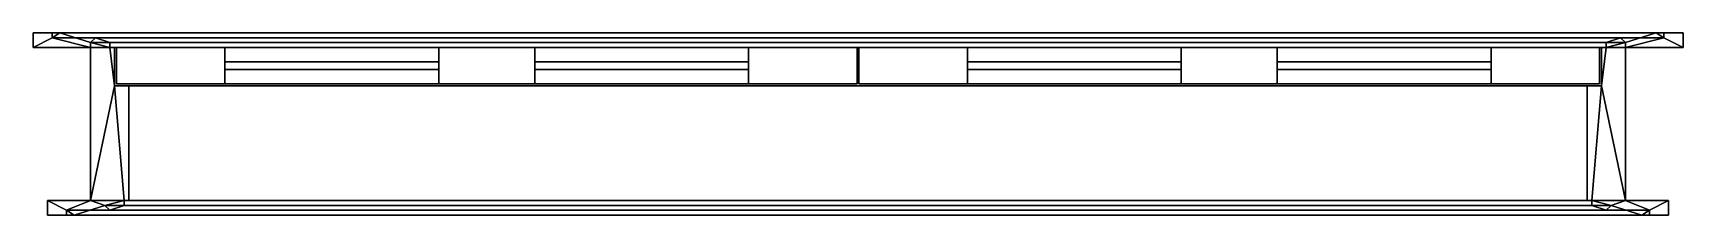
# Model space of a CAD drawing. Extents: x -0.06 to 1.66, y -0.1 to 0.1.
import ezdxf

# ---------------------------------------------------------------- set-up
doc = ezdxf.new("R2010")
doc.units = 0

msp = doc.modelspace()

# ---------------------------------------------------------------- meshes
mesh = msp.add_polyface()
corners = [(0.027, 0.042, 0.82), (0.027, 0.042, 1.895), (0.027, 0.08, 1.895), (0.027, 0.08, 0.82), (0.027, 0.042, 2.073), (0.027, 0.08, 2.073), (0.027, 0.08, 0.62), (0.027, 0.042, 0.62), (0.027, 0.08, 0.225), (0.027, 0.042, 0.225), (0.02, 0.085), (0.005, 0.09), (0.005, 0.09, 2.095), (0.02, 0.085, 2.08), (0.02, 0.08), (0, 0.085), (0, 0.085, 2.1), (0.02, 0.08, 2.08), (0, 0.08), (-0.032, 0.095), (-0.032, 0.095, 2.132), (0.025, 0.08), (0.025, 0.08, 2.075), (-0.04, 0.09), (0.025, 0.04), (0, -0.08), (-0.04, 0.09, 2.14), (0.025, 0.04, 2.075), (-0.06, 0.08), (0.035, -0.08), (0, -0.08, 2.1), (0, 0.08, 2.1), (-0.04, 0.095), (-0.04, 0.095, 2.14), (-0.06, 0.095), (-0.06, 0.08, 2.16), (0.015, -0.085), (-0.045, -0.08, 2.145), (-0.045, -0.08), (-0.06, 0.095, 2.16), (-0.017, -0.095), (-0.025, -0.09), (0.02, -0.09), (0.035, -0.085), (-0.045, -0.095, 2.145), (-0.045, -0.095), (-0.017, -0.095, 2.117), (-0.025, -0.09, 2.125), (0.015, -0.085, 2.085), (0.02, -0.09, 2.08), (-0.025, -0.095), (-0.025, -0.095, 2.125)]
mesh.append_faces([[corners[k] for k in face] for face in [(0, 1, 2, 3), (1, 4, 5, 2), (3, 6, 7, 0), (6, 8, 9, 7), (10, 11, 12, 13), (10, 14, 15, 11), (11, 15, 16, 12), (13, 17, 14, 10), (18, 15, 14), (15, 19, 20, 16), (21, 14, 17, 22), (19, 15, 18, 23), (18, 14, 24, 25), (19, 23, 26, 20), (21, 24, 14), (27, 24, 21, 22), (28, 23, 18), (29, 25, 24), (25, 30, 31, 18), (23, 32, 33, 26), (32, 23, 28, 34), (31, 35, 28, 18), (36, 25, 29), (37, 30, 25, 38), (33, 32, 39), (35, 39, 34, 28), (32, 34, 39), (40, 41, 25, 36), (42, 36, 29, 43), (25, 41, 38), (44, 37, 38, 45), (41, 40, 46, 47), (40, 36, 48, 46), (36, 42, 49, 48), (45, 38, 41, 50), (44, 45, 50), (50, 41, 47, 51), (44, 50, 51)]])
mesh = msp.add_polyface()
corners = [(0.363, 0.042, 0.82), (0.363, 0.042, 1.895), (0.363, 0.057, 1.895), (0.363, 0.057, 0.82), (0.463, 0.042, 0.82), (0.463, 0.042, 1.895), (0.363, 0.042, 0.62), (0.463, 0.042, 0.62), (0.463, 0.057, 0.82), (0.463, 0.057, 1.895), (0.463, 0.042, 2.073), (0.363, 0.042, 2.073), (0.363, 0.042, 0.225), (0.463, 0.042, 0.225), (0.686, 0.042, 0.62), (0.686, 0.042, 0.82), (0.363, 0.057, 0.62), (0.363, 0.057, 0.225), (0.686, 0.057, 0.82), (0.686, 0.057, 1.895), (0.686, 0.042, 1.895), (0.686, 0.042, 2.073), (0.463, 0.08, 2.073), (0.363, 0.08, 2.073), (0.363, 0.042), (0.463, 0.042), (0.463, 0.057, 0.225), (0.463, 0.057, 0.62), (0.686, 0.057, 0.62), (0.686, 0.08, 2.073), (0.463, 0.08, 1.895), (0.363, 0.08, 1.895), (0.363, 0.08), (0.463, 0.08), (0.686, 0.042), (0.686, 0.042, 0.225), (0.686, 0.057, 0.225), (0.686, 0.08, 1.895), (0.463, 0.08, 0.82), (0.363, 0.08, 0.82), (0.363, 0.065, 0.82), (0.363, 0.065, 1.895), (0.463, 0.08, 0.62), (0.363, 0.08, 0.62), (0.14, 0.042), (0.14, 0.08), (0.363, 0.08, 0.225), (0.463, 0.08, 0.225), (0.686, 0.08), (0.686, 0.065, 1.895), (0.463, 0.065, 1.895), (0.463, 0.065, 0.82), (0.363, 0.065, 0.225), (0.363, 0.065, 0.62), (0.14, 0.065, 0.62), (0.14, 0.065, 0.225), (0.14, 0.08, 0.225), (0.463, 0.065, 0.62), (0.463, 0.065, 0.225), (1.66, 0.095, 2.16), (-0.04, 0.095, 2.14), (-0.06, 0.095, 2.16), (-0.045, -0.095, 2.145), (-0.025, -0.095, 2.125), (1.625, -0.095, 2.125)]
mesh.append_faces([[corners[k] for k in face] for face in [(0, 1, 2, 3), (0, 4, 5, 1), (6, 7, 4, 0), (5, 4, 8, 9), (1, 5, 10, 11), (12, 13, 7, 6), (7, 14, 15, 4), (12, 6, 16, 17), (4, 15, 18, 8), (9, 8, 18, 19), (20, 5, 9, 19), (5, 20, 21, 10), (11, 10, 22, 23), (24, 25, 13, 12), (7, 13, 26, 27), (14, 7, 27, 28), (22, 10, 21, 29), (30, 31, 23, 22), (25, 24, 32, 33), (25, 34, 35, 13), (13, 35, 36, 26), (27, 26, 36, 28), (37, 30, 22, 29), (38, 39, 31, 30), (31, 39, 40, 41), (42, 43, 39, 38), (24, 44, 45, 32), (33, 32, 46, 47), (34, 25, 33, 48), (30, 37, 49, 50), (38, 30, 50, 51), (47, 46, 43, 42), (43, 46, 52, 53), (54, 53, 52, 55), (46, 56, 55, 52), (56, 46, 32, 45), (47, 42, 57, 58), (59, 60, 61), (62, 63, 64)]])
mesh = msp.add_polyface()
corners = [(0.686, 0.042, 0.62), (0.799, 0.042, 0.62), (0.799, 0.042, 0.82), (0.686, 0.042, 0.82), (0.686, 0.042, 1.895), (0.686, 0.057, 1.895), (0.686, 0.057, 0.82), (0.799, 0.042, 1.895), (0.799, 0.042, 2.073), (0.686, 0.042, 2.073), (0.686, 0.042, 0.225), (0.686, 0.057, 0.62), (0.686, 0.057, 0.225), (0.799, 0.042, 0.225), (0.799, 0.08, 0.62), (0.799, 0.08, 0.82), (0.799, 0.08, 1.895), (0.799, 0.08, 2.073), (0.686, 0.08, 2.073), (0.686, 0.042), (0.799, 0.042), (0.799, 0.08, 0.225), (0.686, 0.08, 0.62), (0.686, 0.08, 0.82), (0.686, 0.08, 1.895), (0.463, 0.08, 0.62), (0.463, 0.08, 0.82), (0.686, 0.08), (0.463, 0.08), (0.463, 0.08, 0.225), (0.686, 0.08, 0.225), (0.799, 0.08), (0.686, 0.065, 0.82), (0.686, 0.065, 1.895), (0.463, 0.065, 0.82), (0.463, 0.065, 1.895), (0.686, 0.065, 0.62), (0.463, 0.065, 0.62), (0.463, 0.065, 0.225), (0.686, 0.065, 0.225), (0.02, 0.085, 2.08), (0.005, 0.09, 2.095), (1.595, 0.09, 2.095), (1.58, 0.085, 2.08), (0, 0.085, 2.1), (1.6, 0.085, 2.1), (0.02, 0.08, 2.08), (1.58, 0.08, 2.08), (-0.032, 0.095, 2.132), (1.632, 0.095, 2.132), (0.025, 0.08, 2.075), (1.575, 0.08, 2.075), (-0.04, 0.09, 2.14), (1.64, 0.09, 2.14), (1.575, 0.04, 2.075), (0.025, 0.04, 2.075), (0, -0.08, 2.1), (1.6, -0.08, 2.1), (1.6, 0.08, 2.1), (0, 0.08, 2.1), (-0.04, 0.095, 2.14), (1.64, 0.095, 2.14), (1.66, 0.08, 2.16), (-0.06, 0.08, 2.16), (1.66, 0.095, 2.16), (-0.06, 0.095, 2.16)]
mesh.append_faces([[corners[k] for k in face] for face in [(0, 1, 2, 3), (3, 4, 5, 6), (4, 7, 8, 9), (10, 0, 11, 12), (10, 13, 1, 0), (1, 14, 15, 2), (3, 2, 7, 4), (16, 17, 8, 7), (8, 17, 18, 9), (19, 20, 13, 10), (13, 21, 14, 1), (14, 22, 23, 15), (16, 7, 2, 15), (16, 24, 18, 17), (22, 25, 26, 23), (27, 28, 29, 30), (20, 19, 27, 31), (20, 31, 21, 13), (21, 30, 22, 14), (24, 16, 15, 23), (24, 23, 32, 33), (32, 34, 35, 33), (23, 26, 34, 32), (25, 22, 36, 37), (30, 29, 38, 39), (31, 27, 30, 21), (22, 30, 39, 36), (39, 38, 37, 36), (40, 41, 42, 43), (41, 44, 45, 42), (46, 40, 43, 47), (44, 48, 49, 45), (50, 46, 47, 51), (48, 52, 53, 49), (54, 55, 50, 51), (56, 57, 58, 59), (52, 60, 61, 53), (58, 62, 63, 59), (62, 64, 65, 63)]])
mesh = msp.add_polyface()
corners = [(1.46, 0.08, 1.895), (1.237, 0.08, 1.895), (1.237, 0.08, 2.073), (1.46, 0.08, 2.073), (1.46, 0.065, 1.895), (1.237, 0.065, 1.895), (1.137, 0.08, 1.895), (1.137, 0.08, 2.073), (1.237, 0.042, 2.073), (1.46, 0.042, 2.073), (1.237, 0.08, 0.82), (1.237, 0.065, 0.82), (1.137, 0.08, 0.82), (1.137, 0.042, 2.073), (1.237, 0.08, 0.62), (1.137, 0.08, 0.62), (1.137, 0.065, 0.82), (1.137, 0.065, 1.895), (1.137, 0.042, 1.895), (1.237, 0.042, 1.895), (1.237, 0.08, 0.225), (1.137, 0.08, 0.225), (0.914, 0.042, 2.073), (0.914, 0.042, 1.895), (1.137, 0.042, 0.82), (1.237, 0.042, 0.82), (1.237, 0.057, 0.82), (1.237, 0.057, 1.895), (1.237, 0.08), (1.137, 0.08), (1.137, 0.065, 0.225), (1.137, 0.065, 0.62), (1.237, 0.065, 0.62), (1.237, 0.065, 0.225), (0.914, 0.08, 0.62), (0.914, 0.065, 0.62), (0.914, 0.057, 1.895), (1.137, 0.057, 1.895), (1.137, 0.042, 0.62), (1.237, 0.042, 0.62), (1.137, 0.057, 0.82), (1.237, 0.042), (1.137, 0.042), (0.914, 0.08, 0.225), (0.914, 0.08), (0.914, 0.065, 0.225), (0.914, 0.057, 0.82), (1.137, 0.042, 0.225), (1.237, 0.042, 0.225), (0.914, 0.042, 0.82), (0.914, 0.042, 0.62), (0.914, 0.042), (1.237, 0.057, 0.225), (1.237, 0.057, 0.62), (1.137, 0.057, 0.62), (1.137, 0.057, 0.225), (0.914, 0.057, 0.62), (0.914, 0.042, 0.225), (0.914, 0.057, 0.225), (1.66, 0.095, 2.16), (1.64, 0.095, 2.14), (-0.04, 0.095, 2.14), (1.625, -0.095, 2.125), (1.645, -0.095, 2.145), (-0.045, -0.095, 2.145)]
mesh.append_faces([[corners[k] for k in face] for face in [(0, 1, 2, 3), (1, 0, 4, 5), (1, 6, 7, 2), (2, 8, 9, 3), (10, 1, 5, 11), (10, 12, 6, 1), (13, 8, 2, 7), (14, 15, 12, 10), (6, 12, 16, 17), (18, 19, 8, 13), (20, 21, 15, 14), (13, 22, 23, 18), (24, 25, 19, 18), (19, 25, 26, 27), (28, 29, 21, 20), (15, 21, 30, 31), (20, 14, 32, 33), (34, 15, 31, 35), (18, 23, 36, 37), (38, 39, 25, 24), (24, 18, 37, 40), (41, 42, 29, 28), (43, 21, 29, 44), (21, 43, 45, 30), (35, 31, 30, 45), (36, 46, 40, 37), (47, 48, 39, 38), (38, 24, 49, 50), (49, 24, 40, 46), (42, 41, 48, 47), (42, 51, 44, 29), (39, 48, 52, 53), (47, 38, 54, 55), (38, 50, 56, 54), (47, 57, 51, 42), (55, 54, 56, 58), (57, 47, 55, 58), (59, 60, 61), (62, 63, 64)]])
mesh = msp.add_polyface()
corners = [(1.573, 0.08, 1.895), (1.573, 0.08, 2.073), (1.573, 0.042, 2.073), (1.573, 0.042, 1.895), (1.573, 0.042, 0.82), (1.573, 0.08, 0.82), (1.573, 0.042, 0.62), (1.573, 0.08, 0.62), (1.573, 0.042, 0.225), (1.573, 0.08, 0.225), (1.573, 0.042), (1.573, 0.08), (1.58, 0.085, 2.08), (1.595, 0.09, 2.095), (1.595, 0.09), (1.58, 0.085), (1.6, 0.085, 2.1), (1.6, 0.085), (1.58, 0.08), (1.58, 0.08, 2.08), (1.632, 0.095, 2.132), (1.632, 0.095), (1.6, 0.08), (1.575, 0.08, 2.075), (1.575, 0.08), (1.64, 0.09, 2.14), (1.64, 0.09), (1.6, -0.08), (1.575, 0.04), (1.575, 0.04, 2.075), (1.6, 0.08, 2.1), (1.6, -0.08, 2.1), (1.64, 0.095, 2.14), (1.64, 0.095), (1.66, 0.08), (1.565, -0.08), (1.66, 0.08, 2.16), (1.645, -0.08), (1.645, -0.08, 2.145), (1.66, 0.095, 2.16), (1.66, 0.095), (1.585, -0.085), (1.625, -0.09), (1.645, -0.095), (1.645, -0.095, 2.145), (1.617, -0.095), (1.565, -0.085), (1.58, -0.09), (1.625, -0.09, 2.125), (1.617, -0.095, 2.117), (1.585, -0.085, 2.085), (1.58, -0.09, 2.08), (1.625, -0.095), (1.625, -0.095, 2.125)]
mesh.append_faces([[corners[k] for k in face] for face in [(0, 1, 2, 3), (0, 3, 4, 5), (6, 7, 5, 4), (8, 9, 7, 6), (10, 11, 9, 8), (12, 13, 14, 15), (13, 16, 17, 14), (14, 17, 18, 15), (19, 12, 15, 18), (16, 20, 21, 17), (22, 18, 17), (23, 19, 18, 24), (20, 25, 26, 21), (26, 22, 17, 21), (27, 28, 18, 22), (24, 18, 28), (28, 29, 23, 24), (30, 31, 27, 22), (25, 32, 33, 26), (34, 22, 26), (27, 35, 28), (22, 34, 36, 30), (37, 27, 31, 38), (39, 33, 32), (40, 34, 26, 33), (35, 27, 41), (34, 40, 39, 36), (37, 42, 27), (43, 37, 38, 44), (39, 40, 33), (45, 41, 27, 42), (46, 35, 41, 47), (48, 49, 45, 42), (49, 50, 41, 45), (50, 51, 47, 41), (52, 42, 37, 43), (53, 43, 44), (53, 48, 42, 52), (53, 52, 43)]])
mesh = msp.add_polyface()
corners = [(0.914, 0.08, 2.073), (1.137, 0.08, 2.073), (1.137, 0.08, 1.895), (0.914, 0.08, 1.895), (0.914, 0.042, 2.073), (1.137, 0.042, 2.073), (1.137, 0.065, 1.895), (0.914, 0.065, 1.895), (0.801, 0.08, 2.073), (0.801, 0.08, 1.895), (0.914, 0.08, 0.82), (1.137, 0.08, 0.82), (1.137, 0.08, 0.62), (0.914, 0.08, 0.62), (0.914, 0.065, 0.82), (1.137, 0.065, 0.82), (0.801, 0.042, 2.073), (0.801, 0.08, 0.82), (0.801, 0.042, 1.895), (0.801, 0.08, 0.62), (0.914, 0.042, 1.895), (0.801, 0.042, 0.82), (0.914, 0.08, 0.225), (0.914, 0.065, 0.62), (0.914, 0.065, 0.225), (0.801, 0.08, 0.225), (0.801, 0.042, 0.62), (0.914, 0.042, 0.82), (0.914, 0.057, 0.82), (0.914, 0.057, 1.895), (0.914, 0.08), (0.801, 0.08), (0.801, 0.042, 0.225), (0.914, 0.042, 0.62), (0.914, 0.042), (0.801, 0.042), (0.914, 0.042, 0.225), (0.914, 0.057, 0.225), (0.914, 0.057, 0.62), (0.04, 0.04, 2.06), (0.025, 0.04, 2.075), (1.575, 0.04, 2.075), (1.56, 0.04, 2.06), (1.645, -0.08, 2.145), (1.6, -0.08, 2.1), (0, -0.08, 2.1), (-0.045, -0.08, 2.145), (1.56, -0.08, 2.06), (0.04, -0.08, 2.06), (1.565, -0.08, 2.065), (0.035, -0.08, 2.065), (1.645, -0.095, 2.145), (-0.045, -0.095, 2.145), (-0.025, -0.09, 2.125), (-0.017, -0.095, 2.117), (1.617, -0.095, 2.117), (1.625, -0.09, 2.125), (0.015, -0.085, 2.085), (1.585, -0.085, 2.085), (0.02, -0.09, 2.08), (1.58, -0.09, 2.08), (1.565, -0.085, 2.065), (0.035, -0.085, 2.065), (-0.025, -0.095, 2.125), (1.625, -0.095, 2.125)]
mesh.append_faces([[corners[k] for k in face] for face in [(0, 1, 2, 3), (0, 4, 5, 1), (3, 2, 6, 7), (8, 0, 3, 9), (10, 11, 12, 13), (11, 10, 14, 15), (7, 6, 15, 14), (8, 16, 4, 0), (10, 3, 7, 14), (9, 3, 10, 17), (18, 16, 8, 9), (17, 10, 13, 19), (4, 16, 18, 20), (21, 18, 9, 17), (22, 13, 23, 24), (19, 13, 22, 25), (17, 19, 26, 21), (20, 18, 21, 27), (20, 27, 28, 29), (25, 22, 30, 31), (19, 25, 32, 26), (27, 21, 26, 33), (31, 30, 34, 35), (31, 35, 32, 25), (33, 26, 32, 36), (33, 36, 37, 38), (36, 32, 35, 34), (39, 40, 41, 42), (43, 44, 45, 46), (42, 47, 48, 39), (47, 49, 50, 48), (51, 43, 46, 52), (53, 54, 55, 56), (54, 57, 58, 55), (57, 59, 60, 58), (49, 61, 62, 50), (59, 62, 61, 60), (63, 53, 56, 64)]])
mesh = msp.add_polyface()
corners = [(0.14, 0.057, 1.895), (0.14, 0.057, 0.82), (0.363, 0.057, 0.82), (0.363, 0.057, 1.895), (0.14, 0.042, 1.895), (0.14, 0.042, 0.82), (0.363, 0.042, 0.82), (0.363, 0.042, 1.895), (0.027, 0.042, 1.895), (0.027, 0.042, 0.82), (0.363, 0.042, 0.62), (0.14, 0.042, 0.62), (0.363, 0.042, 2.073), (0.14, 0.042, 2.073), (0.027, 0.042, 2.073), (0.027, 0.042, 0.62), (0.14, 0.057, 0.62), (0.363, 0.057, 0.62), (0.14, 0.08, 2.073), (0.363, 0.08, 2.073), (0.027, 0.08, 2.073), (0.027, 0.08, 1.895), (0.14, 0.08, 1.895), (0.14, 0.08, 0.82), (0.027, 0.08, 0.82), (0.027, 0.042, 0.225), (0.14, 0.042, 0.225), (0.14, 0.057, 0.225), (0.363, 0.057, 0.225), (0.363, 0.08, 1.895), (0.14, 0.065, 1.895), (0.14, 0.065, 0.82), (0.14, 0.08, 0.62), (0.027, 0.08, 0.62), (0.027, 0.042), (0.14, 0.042), (0.363, 0.042, 0.225), (0.363, 0.065, 1.895), (0.363, 0.065, 0.82), (0.363, 0.08, 0.82), (0.363, 0.08, 0.62), (0.14, 0.08, 0.225), (0.027, 0.08, 0.225), (0.027, 0.08), (0.14, 0.08), (0.363, 0.042), (0.363, 0.065, 0.62), (0.14, 0.065, 0.62), (0.14, 0.065, 0.225), (0.04, 0.04), (0.025, 0.04), (0.025, 0.04, 2.075), (0.04, 0.04, 2.06), (0.04, -0.08), (0.035, -0.08), (0.04, -0.08, 2.06), (0.035, -0.08, 2.065), (0.035, -0.085, 2.065), (0.035, -0.085), (0.02, -0.09), (0.02, -0.09, 2.08)]
mesh.append_faces([[corners[k] for k in face] for face in [(0, 1, 2, 3), (1, 0, 4, 5), (2, 1, 5, 6), (7, 4, 0, 3), (4, 8, 9, 5), (10, 6, 5, 11), (12, 13, 4, 7), (13, 14, 8, 4), (5, 9, 15, 11), (10, 11, 16, 17), (18, 13, 12, 19), (20, 14, 13, 18), (21, 22, 23, 24), (11, 15, 25, 26), (11, 26, 27, 16), (28, 17, 16, 27), (18, 19, 29, 22), (20, 18, 22, 21), (23, 22, 30, 31), (24, 23, 32, 33), (26, 25, 34, 35), (26, 36, 28, 27), (22, 29, 37, 30), (30, 37, 38, 31), (39, 23, 31, 38), (23, 39, 40, 32), (33, 32, 41, 42), (43, 34, 25, 42), (43, 44, 35, 34), (36, 26, 35, 45), (32, 40, 46, 47), (41, 32, 47, 48), (42, 41, 44, 43), (49, 50, 51, 52), (53, 54, 50, 49), (52, 55, 53, 49), (55, 56, 54, 53), (56, 57, 58, 54), (59, 58, 57, 60)]])
mesh = msp.add_polyface()
corners = [(1.573, 0.08, 1.895), (1.46, 0.08, 1.895), (1.46, 0.08, 2.073), (1.573, 0.08, 2.073), (1.46, 0.08, 0.82), (1.46, 0.065, 0.82), (1.46, 0.065, 1.895), (1.237, 0.065, 0.82), (1.237, 0.065, 1.895), (1.237, 0.042, 1.895), (1.46, 0.042, 1.895), (1.46, 0.042, 2.073), (1.237, 0.042, 2.073), (1.573, 0.042, 2.073), (1.573, 0.08, 0.82), (1.237, 0.08, 0.82), (1.237, 0.057, 1.895), (1.46, 0.057, 1.895), (1.573, 0.042, 1.895), (1.573, 0.08, 0.62), (1.46, 0.08, 0.62), (1.237, 0.08, 0.62), (1.237, 0.057, 0.82), (1.46, 0.057, 0.82), (1.46, 0.042, 0.82), (1.573, 0.042, 0.82), (1.573, 0.08, 0.225), (1.46, 0.08, 0.225), (1.46, 0.065, 0.62), (1.237, 0.065, 0.62), (1.237, 0.042, 0.82), (1.46, 0.042, 0.62), (1.573, 0.042, 0.62), (1.573, 0.08), (1.46, 0.08), (1.46, 0.065, 0.225), (1.237, 0.065, 0.225), (1.237, 0.08), (1.237, 0.08, 0.225), (1.237, 0.042, 0.62), (1.46, 0.042, 0.225), (1.573, 0.042, 0.225), (1.573, 0.042), (1.46, 0.042), (1.237, 0.042), (1.237, 0.057, 0.62), (1.46, 0.057, 0.62), (1.46, 0.057, 0.225), (1.237, 0.042, 0.225), (1.237, 0.057, 0.225), (1.575, 0.04), (1.56, 0.04), (1.56, 0.04, 2.06), (1.575, 0.04, 2.075), (1.565, -0.08), (1.56, -0.08), (1.56, -0.08, 2.06), (1.565, -0.08, 2.065), (1.565, -0.085, 2.065), (1.565, -0.085), (1.58, -0.09, 2.08), (1.58, -0.09)]
mesh.append_faces([[corners[k] for k in face] for face in [(0, 1, 2, 3), (1, 4, 5, 6), (5, 7, 8, 6), (9, 10, 11, 12), (13, 3, 2, 11), (1, 0, 14, 4), (4, 15, 7, 5), (10, 9, 16, 17), (10, 18, 13, 11), (19, 20, 4, 14), (20, 21, 15, 4), (16, 22, 23, 17), (24, 10, 17, 23), (24, 25, 18, 10), (26, 27, 20, 19), (21, 20, 28, 29), (30, 24, 23, 22), (31, 32, 25, 24), (33, 34, 27, 26), (20, 27, 35, 28), (35, 36, 29, 28), (34, 37, 38, 27), (27, 38, 36, 35), (39, 31, 24, 30), (40, 41, 32, 31), (42, 43, 34, 33), (43, 44, 37, 34), (31, 39, 45, 46), (43, 42, 41, 40), (40, 31, 46, 47), (44, 43, 40, 48), (48, 40, 47, 49), (45, 49, 47, 46), (50, 51, 52, 53), (51, 50, 54, 55), (56, 52, 51, 55), (55, 54, 57, 56), (58, 57, 54, 59), (60, 58, 59, 61)]])

doc.saveas('drawing.dxf')
